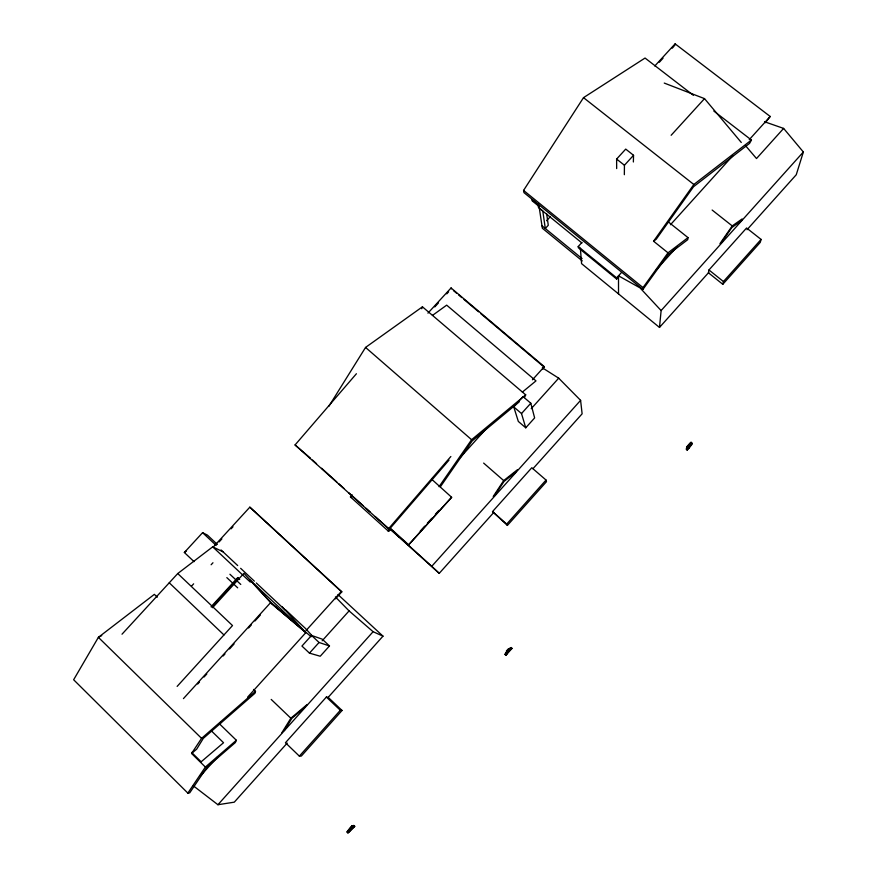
<?xml version="1.0" encoding="UTF-8"?>
<svg xmlns="http://www.w3.org/2000/svg" width="877" height="877" viewBox="0 0 877 877"><rect width="100%" height="100%" fill="white"/><g stroke="black" fill="none" stroke-linecap="round" stroke-linejoin="round"><path stroke-width="1.32" d="M624.347 174.698L624.435 165.249L633.534 155.284L625.718 149.101L616.619 159.055L616.663 168.581M633.369 161.982L633.534 155.284M693.4 95.319L645.044 58.046L583.512 97.654L523.569 190.408L523.953 192.622L642.907 289.465L643.005 287.601L668.011 252.817L688.006 237.623L668.734 222.243M675.005 45.166L675.115 43.85L770.203 116.477L765.369 122.714M580.377 248.29L581.583 263.659L659.482 327.439L661.126 310.568L803.354 151.995L783.632 128.415L764.536 121.75M688.006 237.623L687.721 239.684L667.814 254.856L642.907 289.465M347.829 830.99L350.953 827.088M708.967 269.973L708.43 272.791L722.801 284.301L760.238 242.414L761.083 239.421L746.579 227.998L708.967 269.973L723.426 281.55L722.801 284.301M691.098 443.356L690.035 443.937L691.164 442.118L686.844 446.678L686.231 449.32L687.173 450.109L689.19 447.829M687.711 445.911L687.535 446.7L690.133 443.313L687.711 445.911L688.478 447.489L691.12 444.179L690.133 443.313M687.173 450.109L687.787 447.467L692.106 442.907L690.977 444.716L692.106 443.762L691.58 444.88L688.182 448.75L691.109 444.891L689.914 446.777M253.541 689.432L255.503 691.317L254.955 693.268L203.3 738.379L196.678 749.155L191.57 753.475L205.371 767.057L187.842 793.104L73.646 679.752L98.377 637.349L154.352 594.354L157.301 597.182M803.354 151.995L796.25 174.753L747.018 229.719M421.793 308.737L422.44 306.818L525.696 394.847L524.435 397.544M505.009 654.45L507.64 649.484L511.105 647.555L512.025 648.388L505.93 655.294L505.009 654.45L506.358 652.367M509.69 650.263L508.079 651.151L507.432 652.806L509.69 650.263L508.759 649.418M505.93 655.294L507.366 651.688L512.025 648.388M219.721 724.095L236.362 740.276L235.332 742.589L207.169 766.947L189.695 792.885L187.842 793.104M713.823 111.05L751.436 140.035L749.583 143.379L693.543 186.713L656.215 239.246L653.562 241.208L668.011 252.817M281.813 732.81L290.857 718.23L307.136 704.505M284.269 730.596L291.898 718.307L304.56 707.618M328.82 406.369L365.556 347.435L422.44 306.818M493.214 496.47L503.694 480.585L517.353 469.787M494.409 496.009L504.056 481.396L515.709 472.188M191.57 753.475L201.578 738.357L255.503 691.317M348.377 830.925L353.442 825.542L354.747 826.298L348.816 831.966L353.014 826.858L351.688 826.09L346.733 832.141L347.862 831.769M439.048 486.702L471.596 439.706L525.696 394.847M440.462 486.669L472.188 440.912L519.206 401.874M719.951 243.663L732.229 225.904L742.106 218.954M722.056 241.679L731.889 227.483L741.997 220.346M653.562 241.208L693.839 184.488L751.436 140.035M353.837 825.421L352.982 826.507M354.747 826.298L347.73 833.15L353.014 826.858M449.013 460.107L389.311 529.302L295.067 444.946L356.413 373.734M388.303 529.017L450.855 456.522M511.105 647.555L509.142 649.21L510.074 650.054M688.664 446.711L691.076 444.102M299.353 756.127L340.331 710.271L342.052 710.469L301.348 756.04L299.353 756.127L285.453 742.731L326.365 697.062L328.173 697.347L342.052 710.469M507.399 525.411L506.709 524.073L546.042 480.059L531.802 467.737L492.523 511.587L507.399 525.411L546.492 481.659L546.042 480.059M723.426 281.55L761.083 239.421M193.335 785.825L217.924 804.724L373.098 631.703L382.986 636.154L328.25 697.259M493.839 512.387L439.234 573.35L431.736 566.323L580.596 400.35L558.693 378.173L542.348 367.803M287.196 743.093L234.28 802.17L217.924 804.724M532.975 468.691L582.12 413.823L580.596 400.35M659.482 327.439L708.726 272.473M329.489 645.954L320.237 656.237L309.46 653.135L301.94 646.064L311.532 635.43L322.21 639.147L329.489 645.954L319.053 642.479L311.532 635.43M525.74 427.801L534.63 417.923L530.804 403.234L523.043 396.623L513.758 406.917L518.329 421.431L525.74 427.801L521.508 413.549L513.758 406.917M219.71 723.865L221.541 721.837M460.206 457.575L487.7 427.11M670.466 224.742L732.766 155.766M305.985 630.607L341.274 591.526L341.833 591.822L335.518 598.827M532.46 379.785L544.31 366.663L451.063 287.952L427.943 313.144M749.243 139.684L770.203 116.477M542.633 369.414L544.31 366.663M247.676 697.062L305.843 632.624L271.3 602.97L243.949 573.306L212.541 607.706M521.508 413.549L530.804 403.234M309.46 653.135L319.053 642.479M420.258 531.078L424.687 526.156M427.351 523.207L431.791 518.285M435.332 514.339L438.884 510.403M200.427 775.937L217.66 756.807M322.166 640.78L349.079 610.907L335.431 596.963M390.583 529.237L388.643 531.385L388.051 530.848L390.002 528.688L408.32 545.121L451.644 497.292L431.791 479.335M531.221 408.682L558.693 378.173M656.391 269.699L677.296 246.481M783.632 128.415L756.511 158.54L745.461 145.582M408.682 544.836L451.644 497.292M581.879 242.512L578.228 246.525L578.327 247.752L616.652 279.039L616.652 277.866L621.201 272.835M616.652 279.039L618.504 276.979M183.436 698.607L270.456 602.806L305.843 632.624M197.687 684.027L199.507 682.021M204.078 676.989L206.808 673.974M223.164 655.974L224.972 653.968M229.522 648.969L234.06 643.97M248.597 627.965L251.315 624.972M254.955 620.971L260.403 614.963M671.146 135.277L704.516 98.63L741.284 142.458M177.143 686.395L232.504 625.553L177.746 573.547L122.013 634.203M352.411 496.119L351.129 497.533L350.438 496.908L352.258 494.913M546.568 220.763L550.252 216.74M211.039 606.796L237.7 577.603L238.456 577.932L211.85 607.059M212.968 547.358L249.846 507.169L341.833 591.822M654.801 65.983L675.115 43.85M219.107 541.92L221.881 538.895M231.133 528.809L232.986 526.792M434.773 306.928L438.467 302.905M446.766 293.861L448.618 291.844M659.34 62.245L663.023 58.222M672.242 48.18L674.084 46.174M191.789 585.858L193.631 583.841M211.127 564.755L212.958 562.76M194.058 561.653L184.356 552.499L202.587 532.679L207.4 535.102L217.375 544.442M351.578 826.474L352.094 825.97L352.927 826.945M205.371 767.057L236.362 740.276M522.363 392.096L535.979 380.892L446.678 305.152L432.449 315.424M177.746 573.547L212.694 546.842L222.999 551.797M184.356 552.499L186.45 550.92M101.743 635.595L98.377 637.349L201.578 738.357M664.262 83.074L704.516 98.63M295.067 444.946L310.491 458.222M583.512 97.654L693.839 184.488M712.135 210.041L732.229 225.904M616.619 159.055L624.435 165.249M523.569 190.408L643.005 287.601M539.267 205.7L531.988 199.77L532.164 200.811L539.421 206.731M581.911 242.951L538.511 207.586L537.919 203.639M578.228 246.525L616.652 277.866M541.964 225.795L582.087 258.594M582.262 260.897L542.337 228.228L539.333 208.167L542.786 210.973L545.308 228.524L548.268 225.279L546.711 213.933M686.844 446.678L687.787 447.467M453.475 290.594L456.61 293.247M458.704 295.012L461.839 297.654M463.933 299.419L478.579 311.784M480.662 313.549L544.453 367.397M311.182 636.746L303.935 630.607L282.273 606.895M349.079 610.907L373.098 631.703M365.556 347.435L471.596 439.706M483.644 463.089L503.694 480.585M492.523 511.587L506.709 524.073M390.035 529.006L439.234 573.35M312.508 460.052L316.553 463.692M321.607 468.252L336.757 481.922M338.785 483.742L343.839 488.292M348.893 492.852L363.034 505.612M366.071 508.342L370.116 511.982M375.159 516.542L389.311 529.302M389.816 527.779L408.781 544.891M408.32 545.121L431.736 566.323M350.438 496.908L388.643 531.385M507.64 649.484L508.572 650.328M507.147 650.306L508.079 651.151M506.435 650.844L507.366 651.688M505.985 653.343L506.906 654.187M249.846 507.169L341.274 591.526M338.029 594.617L382.986 636.154M390.002 528.688L399.09 537.163M285.365 609.647L305.339 628.338L312.409 636.055M202.587 532.679L216.202 545.428M221.059 549.978L237.689 565.555M240.627 568.307L254.33 581.144M256.281 582.975L285.058 609.921M212.694 546.842L250.318 582.12M237.7 577.603L239.695 579.478M229.927 574.249L240.78 584.444M226.836 577.625L237.689 587.831M326.365 697.062L340.331 710.271M169.25 582.799L223.953 634.948M271.212 699.429L290.857 718.23M353.442 825.542L354.286 826.507M351.688 826.09L352.609 826.978M211.258 730.749L223.536 742.72L201.162 761.795L191.614 752.411M661.126 310.568L640.024 287.875L618.504 275.816L618.526 293.916M451.063 287.952L451.381 288.829M301.293 628.14L270.412 602.302L249.802 579.894L301.293 628.14"/></g></svg>
